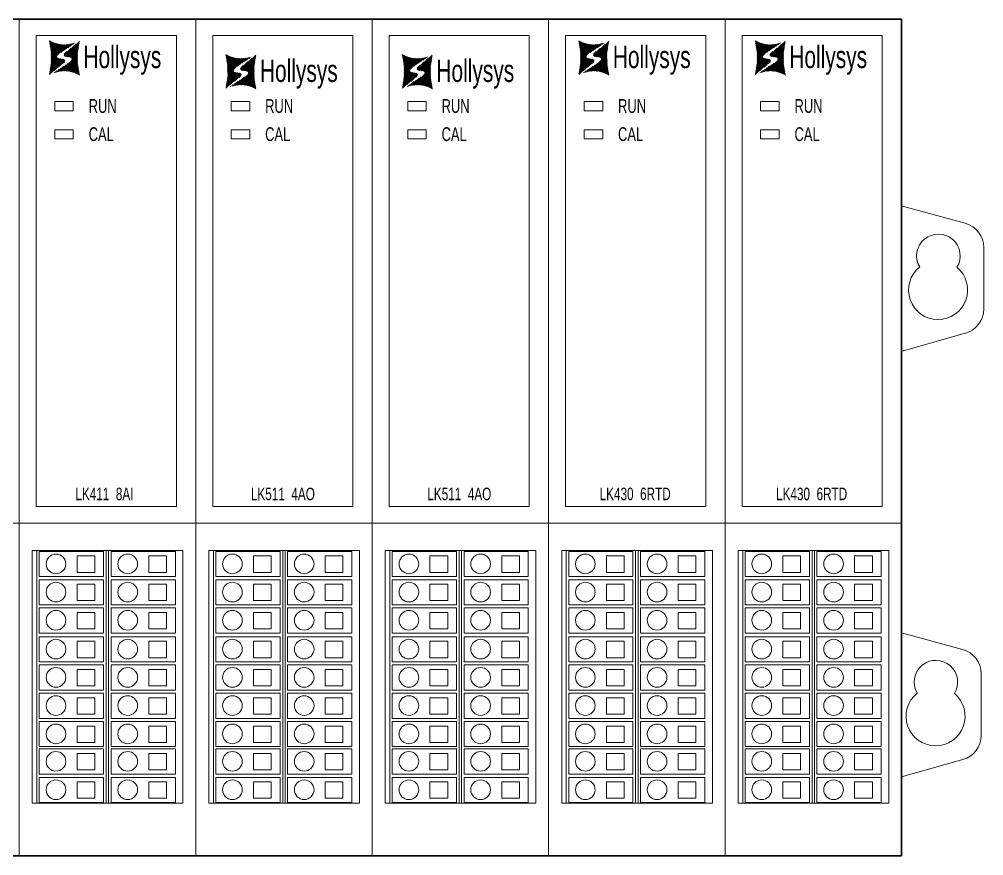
# Model space of a CAD drawing. Header units: millimetres. Extents: x 33157 to 59611, y -29750 to 1750.
# Drawn here: x 58770 to 58961.3, y 752.6 to 918.6 of the extents above; entities that cross this region are included whole.
import ezdxf

# ---------------------------------------------------------------- set-up
doc = ezdxf.new("R2010")
doc.units = ezdxf.units.MM
doc.layers.get('0').update_dxf_attribs({"lineweight": 18})
doc.layers.add('细实线', color=7, linetype='Continuous', lineweight=20)
doc.styles.add('HZ', font='arial.ttf')

# ---------------------------------------------------------------- blocks, each defined once
blk = doc.blocks.new('*X36')
at = {"color": 0}
for p, q in [((54290.43, 885.88), (54292.69, 888.14)), ((54290.5, 885.8), (54293.43, 888.72)), ((54290.61, 885.76), (54293.4, 888.54)), ((54290.74, 885.74), (54293.37, 888.36)), ((54290.88, 885.72), (54293.34, 888.18)), ((54291.01, 885.7), (54293.31, 888)), ((54291.15, 885.69), (54293.28, 887.82)), ((54291.28, 885.67), (54293.26, 887.64)), ((54289.81, 882.83), (54293.08, 886.1)), ((54289.98, 882.85), (54293.08, 885.95)), ((54290.15, 882.87), (54293.08, 885.8)), ((54290.41, 886.01), (54291.82, 887.42)), ((54290.44, 886.2), (54290.95, 886.7)), ((54291.42, 885.65), (54293.23, 887.46)), ((54291.54, 885.63), (54293.2, 887.28)), ((54291.66, 885.59), (54293.17, 887.1)), ((54291.75, 885.53), (54293.14, 886.92)), ((54291.83, 885.46), (54293.11, 886.74)), ((54291.9, 885.38), (54293.08, 886.56)), ((54291.94, 885.27), (54293.08, 886.4)), ((54291.95, 885.12), (54293.08, 886.25)), ((54289.29, 882.76), (54290.33, 883.81)), ((54289.47, 882.8), (54290.79, 884.11)), ((54289.64, 882.82), (54291.25, 884.42)), ((54290.32, 882.88), (54293.08, 885.65)), ((54290.48, 882.89), (54293.08, 885.5)), ((54290.62, 882.88), (54293.08, 885.35)), ((54290.75, 882.87), (54293.09, 885.2)), ((54290.89, 882.85), (54293.09, 885.05)), ((54291.03, 882.84), (54293.09, 884.9)), ((54291.17, 882.83), (54293.09, 884.74)), ((54291.31, 882.82), (54293.09, 884.59)), ((54291.45, 882.8), (54293.09, 884.44)), ((54291.58, 882.78), (54293.09, 884.29)), ((54291.69, 882.74), (54293.11, 884.16)), ((54291.81, 882.71), (54293.13, 884.03)), ((54291.93, 882.68), (54293.15, 883.9)), ((54292.05, 882.64), (54293.17, 883.77)), ((54288.43, 882.51), (54288.5, 882.58)), ((54288.64, 882.57), (54288.96, 882.89)), ((54288.86, 882.64), (54289.41, 883.19)), ((54289.07, 882.7), (54289.87, 883.5)), ((54292.17, 882.61), (54293.2, 883.64)), ((54292.29, 882.58), (54293.22, 883.51)), ((54292.4, 882.54), (54293.24, 883.38)), ((54292.52, 882.51), (54293.26, 883.25)), ((54292.62, 882.46), (54293.28, 883.12)), ((54292.72, 882.41), (54293.31, 882.99)), ((54292.82, 882.36), (54293.33, 882.86)), ((54292.93, 882.31), (54293.35, 882.73)), ((54293.03, 882.26), (54293.37, 882.6)), ((54293.13, 882.21), (54293.39, 882.47)), ((54293.23, 882.16), (54293.42, 882.34)), ((54293.33, 882.1), (54293.44, 882.21)), ((54293.43, 882.05), (54293.46, 882.08))]:
    blk.add_line(p, q, dxfattribs=at)
blk = doc.blocks.new('*X37')
at = {"color": 0}
for p, q in [((54287.47, 888.84), (54287.51, 888.88)), ((54287.49, 888.71), (54287.61, 888.83)), ((54287.52, 888.58), (54287.71, 888.77)), ((54287.54, 888.45), (54287.81, 888.72)), ((54287.56, 888.32), (54287.92, 888.67)), ((54287.58, 888.19), (54288.02, 888.62)), ((54287.6, 888.06), (54288.12, 888.57)), ((54287.63, 887.93), (54288.22, 888.52)), ((54287.65, 887.8), (54288.32, 888.47)), ((54287.67, 887.67), (54288.42, 888.42)), ((54287.69, 887.54), (54288.54, 888.39)), ((54287.71, 887.41), (54288.66, 888.36)), ((54287.74, 887.28), (54288.78, 888.32)), ((54287.76, 887.15), (54288.9, 888.29)), ((54287.78, 887.02), (54289.01, 888.26)), ((54287.8, 886.89), (54289.13, 888.22)), ((54287.82, 886.76), (54289.25, 888.19)), ((54287.84, 886.62), (54289.37, 888.16)), ((54287.84, 886.47), (54289.5, 888.13)), ((54287.84, 886.32), (54289.64, 888.12)), ((54287.84, 886.17), (54289.78, 888.11)), ((54287.84, 886.02), (54289.92, 888.09)), ((54287.84, 885.87), (54290.05, 888.08)), ((54287.84, 885.72), (54290.19, 888.07)), ((54287.84, 885.57), (54290.33, 888.06)), ((54287.84, 885.42), (54290.47, 888.04)), ((54287.85, 884.81), (54291.14, 888.11)), ((54287.85, 884.96), (54290.97, 888.09)), ((54287.85, 885.12), (54290.81, 888.07)), ((54287.85, 885.27), (54290.64, 888.06)), ((54289.75, 886.56), (54291.31, 888.12)), ((54290.21, 886.87), (54291.48, 888.14)), ((54290.66, 887.17), (54291.67, 888.18)), ((54291.12, 887.48), (54291.89, 888.25)), ((54291.58, 887.79), (54292.1, 888.31)), ((54292.04, 888.09), (54292.32, 888.37)), ((54292.5, 888.4), (54292.53, 888.44)), ((54287.85, 884.66), (54288.98, 885.79)), ((54287.5, 882.19), (54290.44, 885.13)), ((54287.53, 882.37), (54290.33, 885.18)), ((54287.56, 882.55), (54290.21, 885.2)), ((54287.58, 882.73), (54290.07, 885.21)), ((54287.61, 882.91), (54289.93, 885.23)), ((54287.64, 883.09), (54289.8, 885.25)), ((54287.67, 883.27), (54289.67, 885.27)), ((54287.7, 883.45), (54289.53, 885.28)), ((54287.73, 883.63), (54289.4, 885.31)), ((54287.75, 883.81), (54289.29, 885.34)), ((54287.78, 883.99), (54289.19, 885.4)), ((54287.81, 884.17), (54289.1, 885.46)), ((54287.84, 884.35), (54289.04, 885.55)), ((54287.85, 884.51), (54288.99, 885.65)), ((54288.36, 882.9), (54290.5, 885.04)), ((54289.23, 883.62), (54290.52, 884.91)), ((54290.1, 884.34), (54290.46, 884.7))]:
    blk.add_line(p, q, dxfattribs=at)
blk = doc.blocks.new('LK430')
at = {"layer": '细实线'}
for points in [[(54281.51, 893.13), (54281.51, 793.13), (54316.51, 793.13), (54316.51, 893.13)], [(54284.88, 889.9), (54284.88, 796.45), (54312.68, 796.45), (54312.68, 889.9)], [(54288.55, 876.78), (54288.55, 874.98), (54292.23, 874.98), (54292.23, 876.78)], [(54288.55, 871.18), (54288.55, 869.38), (54292.23, 869.38), (54292.23, 871.18)]]:
    blk.add_lwpolyline(points, close=True, dxfattribs=at)
at = {"color": 0}
for name in ['*X37', '*X36']:
    blk.add_blockref(name, (0, 0), dxfattribs=at)
at = {"color": 7, "linetype": 'Continuous', "style": 'HZ', "width": 0.67}
for s, height, p in [('Hollysys', 4.432, (54294.24, 883.44)), ('RUN', 2.737, (54295.28, 874.55)), ('CAL', 2.737, (54295.28, 868.96))]:
    blk.add_text(s, height=height, dxfattribs=at).set_placement(p)
at = {"color": 7, "linetype": 'Continuous', "insert": (54291.62, 797.65), "char_height": 2.4883, "width": 20.7228, "attachment_point": 7, "style": 'HZ'}
blk.add_mtext('{\\W0.67;LK430  6RTD}', dxfattribs=at)
blk = doc.blocks.new('*X42')
at = {"color": 0}
for p, q in [((53847.93, 683.13), (53850.19, 685.39)), ((53848, 683.05), (53850.93, 685.97)), ((53848.11, 683.01), (53850.9, 685.79)), ((53848.24, 682.99), (53850.87, 685.61)), ((53848.38, 682.97), (53850.84, 685.43)), ((53848.51, 682.95), (53850.81, 685.25)), ((53848.65, 682.94), (53850.78, 685.07)), ((53848.78, 682.92), (53850.76, 684.89)), ((53847.31, 680.08), (53850.58, 683.35)), ((53847.48, 680.1), (53850.58, 683.2)), ((53847.65, 680.12), (53850.58, 683.05)), ((53847.91, 683.26), (53849.32, 684.67)), ((53847.94, 683.45), (53848.45, 683.95)), ((53848.92, 682.9), (53850.73, 684.71)), ((53849.04, 682.88), (53850.7, 684.53)), ((53849.16, 682.84), (53850.67, 684.35)), ((53849.25, 682.78), (53850.64, 684.17)), ((53849.33, 682.71), (53850.61, 683.99)), ((53849.4, 682.63), (53850.58, 683.81)), ((53849.44, 682.52), (53850.58, 683.65)), ((53849.45, 682.37), (53850.58, 683.5)), ((53846.79, 680.01), (53847.83, 681.06)), ((53846.97, 680.05), (53848.29, 681.36)), ((53847.14, 680.07), (53848.75, 681.67)), ((53847.82, 680.13), (53850.58, 682.9)), ((53847.98, 680.14), (53850.58, 682.75)), ((53848.12, 680.13), (53850.58, 682.6)), ((53848.25, 680.12), (53850.59, 682.45)), ((53848.39, 680.1), (53850.59, 682.3)), ((53848.53, 680.09), (53850.59, 682.15)), ((53848.67, 680.08), (53850.59, 681.99)), ((53848.81, 680.07), (53850.59, 681.84)), ((53848.95, 680.05), (53850.59, 681.69)), ((53849.08, 680.03), (53850.59, 681.54)), ((53849.19, 679.99), (53850.61, 681.41)), ((53849.31, 679.96), (53850.63, 681.28)), ((53849.43, 679.93), (53850.65, 681.15)), ((53849.55, 679.89), (53850.67, 681.02)), ((53845.93, 679.76), (53846, 679.83)), ((53846.14, 679.82), (53846.46, 680.14)), ((53846.36, 679.89), (53846.91, 680.44)), ((53846.57, 679.95), (53847.37, 680.75)), ((53849.67, 679.86), (53850.7, 680.89)), ((53849.79, 679.83), (53850.72, 680.76)), ((53849.9, 679.79), (53850.74, 680.63)), ((53850.02, 679.76), (53850.76, 680.5)), ((53850.12, 679.71), (53850.78, 680.37)), ((53850.22, 679.66), (53850.81, 680.24)), ((53850.32, 679.61), (53850.83, 680.11)), ((53850.43, 679.56), (53850.85, 679.98)), ((53850.53, 679.51), (53850.87, 679.85)), ((53850.63, 679.46), (53850.89, 679.72)), ((53850.73, 679.41), (53850.92, 679.59)), ((53850.83, 679.35), (53850.94, 679.46)), ((53850.93, 679.3), (53850.96, 679.33))]:
    blk.add_line(p, q, dxfattribs=at)
blk = doc.blocks.new('*X43')
at = {"color": 0}
for p, q in [((53844.97, 686.09), (53845.01, 686.13)), ((53844.99, 685.96), (53845.11, 686.08)), ((53845.02, 685.83), (53845.21, 686.03)), ((53845.04, 685.7), (53845.31, 685.97)), ((53845.06, 685.57), (53845.42, 685.92)), ((53845.08, 685.44), (53845.52, 685.87)), ((53845.1, 685.31), (53845.62, 685.82)), ((53845.13, 685.18), (53845.72, 685.77)), ((53845.15, 685.05), (53845.82, 685.72)), ((53845.17, 684.92), (53845.92, 685.67)), ((53845.19, 684.79), (53846.04, 685.64)), ((53845.21, 684.66), (53846.16, 685.61)), ((53845.24, 684.53), (53846.28, 685.57)), ((53845.26, 684.4), (53846.4, 685.54)), ((53845.28, 684.27), (53846.51, 685.51)), ((53845.3, 684.14), (53846.63, 685.47)), ((53845.32, 684.01), (53846.75, 685.44)), ((53845.34, 683.87), (53846.87, 685.41)), ((53845.34, 683.72), (53847, 685.38)), ((53845.34, 683.57), (53847.14, 685.37)), ((53845.34, 683.42), (53847.28, 685.36)), ((53845.34, 683.27), (53847.42, 685.34)), ((53845.34, 683.12), (53847.55, 685.33)), ((53845.34, 682.97), (53847.69, 685.32)), ((53845.34, 682.82), (53847.83, 685.31)), ((53845.34, 682.67), (53847.97, 685.29)), ((53845.35, 682.06), (53848.64, 685.36)), ((53845.35, 682.21), (53848.47, 685.34)), ((53845.35, 682.37), (53848.31, 685.32)), ((53845.35, 682.52), (53848.14, 685.31)), ((53847.25, 683.81), (53848.81, 685.37)), ((53847.71, 684.12), (53848.98, 685.39)), ((53848.16, 684.43), (53849.17, 685.43)), ((53848.62, 684.73), (53849.39, 685.5)), ((53849.08, 685.04), (53849.6, 685.56)), ((53849.54, 685.34), (53849.82, 685.62)), ((53850, 685.65), (53850.03, 685.69)), ((53845.35, 681.91), (53846.48, 683.04)), ((53845, 679.44), (53847.94, 682.38)), ((53845.03, 679.62), (53847.83, 682.43)), ((53845.06, 679.8), (53847.71, 682.45)), ((53845.08, 679.98), (53847.57, 682.46)), ((53845.11, 680.16), (53847.43, 682.48)), ((53845.14, 680.34), (53847.3, 682.5)), ((53845.17, 680.52), (53847.17, 682.52)), ((53845.2, 680.7), (53847.03, 682.53)), ((53845.23, 680.88), (53846.9, 682.56)), ((53845.25, 681.06), (53846.79, 682.59)), ((53845.28, 681.24), (53846.69, 682.65)), ((53845.31, 681.42), (53846.6, 682.71)), ((53845.34, 681.6), (53846.54, 682.8)), ((53845.35, 681.76), (53846.49, 682.9)), ((53845.86, 680.15), (53848, 682.29)), ((53846.73, 680.87), (53848.02, 682.16)), ((53847.6, 681.59), (53847.96, 681.95))]:
    blk.add_line(p, q, dxfattribs=at)
blk = doc.blocks.new('LK511')
at = {"layer": '细实线'}
for points in [[(53839.01, 693.13), (53839.01, 593.13), (53874.01, 593.13), (53874.01, 693.13)], [(53842.38, 689.9), (53842.38, 596.45), (53870.18, 596.45), (53870.18, 689.9)], [(53846.05, 676.78), (53846.05, 674.98), (53849.73, 674.98), (53849.73, 676.78)], [(53846.05, 671.18), (53846.05, 669.38), (53849.73, 669.38), (53849.73, 671.18)]]:
    blk.add_lwpolyline(points, close=True, dxfattribs=at)
at = {"color": 0}
for name in ['*X43', '*X42']:
    blk.add_blockref(name, (0, 0), dxfattribs=at)
at = {"color": 7, "linetype": 'Continuous', "style": 'HZ', "width": 0.67}
for s, height, p in [('Hollysys', 4.432, (53851.74, 680.69)), ('RUN', 2.737, (53852.78, 674.55)), ('CAL', 2.737, (53852.78, 668.96))]:
    blk.add_text(s, height=height, dxfattribs=at).set_placement(p)
at = {"color": 7, "linetype": 'Continuous', "insert": (53849.95, 597.65), "char_height": 2.4883, "width": 18.6242, "attachment_point": 7, "style": 'HZ'}
blk.add_mtext('{\\W0.67;LK511  4AO}', dxfattribs=at)
blk = doc.blocks.new('*X33')
at = {"color": 0}
for p, q in [((53844.97, 888.84), (53845.01, 888.88)), ((53844.99, 888.71), (53845.11, 888.83)), ((53845.02, 888.58), (53845.21, 888.77)), ((53845.04, 888.45), (53845.31, 888.72)), ((53845.06, 888.32), (53845.42, 888.67)), ((53845.08, 888.19), (53845.52, 888.62)), ((53845.1, 888.06), (53845.62, 888.57)), ((53845.13, 887.93), (53845.72, 888.52)), ((53845.15, 887.8), (53845.82, 888.47)), ((53845.17, 887.67), (53845.92, 888.42)), ((53845.19, 887.54), (53846.04, 888.39)), ((53845.21, 887.41), (53846.16, 888.36)), ((53845.24, 887.28), (53846.28, 888.32)), ((53845.26, 887.15), (53846.4, 888.29)), ((53845.28, 887.02), (53846.51, 888.26)), ((53845.3, 886.89), (53846.63, 888.22)), ((53845.32, 886.76), (53846.75, 888.19)), ((53845.34, 886.62), (53846.87, 888.16)), ((53845.34, 886.47), (53847, 888.13)), ((53845.34, 886.32), (53847.14, 888.12)), ((53845.34, 886.17), (53847.28, 888.11)), ((53845.34, 886.02), (53847.42, 888.09)), ((53845.34, 885.87), (53847.55, 888.08)), ((53845.34, 885.72), (53847.69, 888.07)), ((53845.34, 885.57), (53847.83, 888.06)), ((53845.34, 885.42), (53847.97, 888.04)), ((53845.35, 884.81), (53848.64, 888.11)), ((53845.35, 884.96), (53848.47, 888.09)), ((53845.35, 885.12), (53848.31, 888.07)), ((53845.35, 885.27), (53848.14, 888.06)), ((53847.25, 886.56), (53848.81, 888.12)), ((53847.71, 886.87), (53848.98, 888.14)), ((53848.16, 887.17), (53849.17, 888.18)), ((53848.62, 887.48), (53849.39, 888.25)), ((53849.08, 887.79), (53849.6, 888.31)), ((53849.54, 888.09), (53849.82, 888.37)), ((53850, 888.4), (53850.03, 888.44)), ((53845.35, 884.66), (53846.48, 885.79)), ((53845, 882.19), (53847.94, 885.13)), ((53845.03, 882.37), (53847.83, 885.18)), ((53845.06, 882.55), (53847.71, 885.2)), ((53845.08, 882.73), (53847.57, 885.21)), ((53845.11, 882.91), (53847.43, 885.23)), ((53845.14, 883.09), (53847.3, 885.25)), ((53845.17, 883.27), (53847.17, 885.27)), ((53845.2, 883.45), (53847.03, 885.28)), ((53845.23, 883.63), (53846.9, 885.31)), ((53845.25, 883.81), (53846.79, 885.34)), ((53845.28, 883.99), (53846.69, 885.4)), ((53845.31, 884.17), (53846.6, 885.46)), ((53845.34, 884.35), (53846.54, 885.55)), ((53845.35, 884.51), (53846.49, 885.65)), ((53845.86, 882.9), (53848, 885.04)), ((53846.73, 883.62), (53848.02, 884.91)), ((53847.6, 884.34), (53847.96, 884.7))]:
    blk.add_line(p, q, dxfattribs=at)
blk = doc.blocks.new('*X34')
at = {"color": 0}
for p, q in [((53847.93, 885.88), (53850.19, 888.14)), ((53848, 885.8), (53850.93, 888.72)), ((53848.11, 885.76), (53850.9, 888.54)), ((53848.24, 885.74), (53850.87, 888.36)), ((53848.38, 885.72), (53850.84, 888.18)), ((53848.51, 885.7), (53850.81, 888)), ((53848.65, 885.69), (53850.78, 887.82)), ((53848.78, 885.67), (53850.76, 887.64)), ((53847.31, 882.83), (53850.58, 886.1)), ((53847.48, 882.85), (53850.58, 885.95)), ((53847.65, 882.87), (53850.58, 885.8)), ((53847.91, 886.01), (53849.32, 887.42)), ((53847.94, 886.2), (53848.45, 886.7)), ((53848.92, 885.65), (53850.73, 887.46)), ((53849.04, 885.63), (53850.7, 887.28)), ((53849.16, 885.59), (53850.67, 887.1)), ((53849.25, 885.53), (53850.64, 886.92)), ((53849.33, 885.46), (53850.61, 886.74)), ((53849.4, 885.38), (53850.58, 886.56)), ((53849.44, 885.27), (53850.58, 886.4)), ((53849.45, 885.12), (53850.58, 886.25)), ((53846.79, 882.76), (53847.83, 883.81)), ((53846.97, 882.8), (53848.29, 884.11)), ((53847.14, 882.82), (53848.75, 884.42)), ((53847.82, 882.88), (53850.58, 885.65)), ((53847.98, 882.89), (53850.58, 885.5)), ((53848.12, 882.88), (53850.58, 885.35)), ((53848.25, 882.87), (53850.59, 885.2)), ((53848.39, 882.85), (53850.59, 885.05)), ((53848.53, 882.84), (53850.59, 884.9)), ((53848.67, 882.83), (53850.59, 884.74)), ((53848.81, 882.82), (53850.59, 884.59)), ((53848.95, 882.8), (53850.59, 884.44)), ((53849.08, 882.78), (53850.59, 884.29)), ((53849.19, 882.74), (53850.61, 884.16)), ((53849.31, 882.71), (53850.63, 884.03)), ((53849.43, 882.68), (53850.65, 883.9)), ((53849.55, 882.64), (53850.67, 883.77)), ((53845.93, 882.51), (53846, 882.58)), ((53846.14, 882.57), (53846.46, 882.89)), ((53846.36, 882.64), (53846.91, 883.19)), ((53846.57, 882.7), (53847.37, 883.5)), ((53849.67, 882.61), (53850.7, 883.64)), ((53849.79, 882.58), (53850.72, 883.51)), ((53849.9, 882.54), (53850.74, 883.38)), ((53850.02, 882.51), (53850.76, 883.25)), ((53850.12, 882.46), (53850.78, 883.12)), ((53850.22, 882.41), (53850.81, 882.99)), ((53850.32, 882.36), (53850.83, 882.86)), ((53850.43, 882.31), (53850.85, 882.73)), ((53850.53, 882.26), (53850.87, 882.6)), ((53850.63, 882.21), (53850.89, 882.47)), ((53850.73, 882.16), (53850.92, 882.34)), ((53850.83, 882.1), (53850.94, 882.21)), ((53850.93, 882.05), (53850.96, 882.08))]:
    blk.add_line(p, q, dxfattribs=at)
blk = doc.blocks.new('LK411')
at = {"layer": '细实线'}
for points in [[(53839.01, 893.13), (53839.01, 793.13), (53874.01, 793.13), (53874.01, 893.13)], [(53842.38, 889.9), (53842.38, 796.45), (53870.18, 796.45), (53870.18, 889.9)], [(53846.05, 876.78), (53846.05, 874.98), (53849.73, 874.98), (53849.73, 876.78)], [(53846.05, 871.18), (53846.05, 869.38), (53849.73, 869.38), (53849.73, 871.18)]]:
    blk.add_lwpolyline(points, close=True, dxfattribs=at)
at = {"color": 0}
for name in ['*X33', '*X34']:
    blk.add_blockref(name, (0, 0), dxfattribs=at)
at = {"color": 7, "linetype": 'Continuous', "style": 'HZ', "width": 0.67}
for s, height, p in [('Hollysys', 4.432, (53851.74, 883.44)), ('RUN', 2.737, (53852.78, 874.55)), ('CAL', 2.737, (53852.78, 868.96))]:
    blk.add_text(s, height=height, dxfattribs=at).set_placement(p)
at = {"color": 7, "linetype": 'Continuous', "insert": (53850.14, 797.65), "char_height": 2.4883, "width": 16.72, "attachment_point": 7, "style": 'HZ'}
blk.add_mtext('{\\W0.67;LK411  8AI}', dxfattribs=at)

msp = doc.modelspace()

# ---------------------------------------------------------------- linework, layer by layer
for p, q in [((58769.97, 918.64), (58769.97, 752.64)), ((58804.97, 918.64), (58804.97, 752.64)), ((58804.97, 918.64), (58804.97, 752.64)), ((58839.97, 918.64), (58839.97, 752.64)), ((58874.97, 918.64), (58874.97, 752.64)), ((58874.97, 918.64), (58874.97, 752.64)), ((58909.97, 918.64), (58909.97, 752.64)), ((58957.58, 878.15), (58944.88, 881.61)), ((58961.27, 861.13), (58961.27, 873.33)), ((58957.62, 856.31), (58944.88, 852.72)), ((58945.27, 852.88), (58945.42, 852.88)), ((58559.97, 818.64), (58944.97, 818.64)), ((58773.47, 813.23), (58773.47, 763.09)), ((58773.47, 813.23), (58787.22, 813.23)), ((58787.22, 813.23), (58800.96, 813.23)), ((58787.22, 813.23), (58787.22, 763.09)), ((58787.7, 813.23), (58787.7, 763.09)), ((58808.47, 813.23), (58808.47, 763.09)), ((58808.47, 813.23), (58822.22, 813.23)), ((58822.22, 813.23), (58835.96, 813.23)), ((58822.22, 813.23), (58822.22, 763.09)), ((58822.7, 813.23), (58822.7, 763.09)), ((58843.47, 813.23), (58843.47, 763.09)), ((58843.47, 813.23), (58857.22, 813.23)), ((58857.22, 813.23), (58870.96, 813.23)), ((58857.22, 813.23), (58857.22, 763.09)), ((58857.7, 813.23), (58857.7, 763.09)), ((58878.47, 813.23), (58878.47, 763.09)), ((58878.47, 813.23), (58892.22, 813.23)), ((58892.22, 813.23), (58905.96, 813.23)), ((58892.22, 813.23), (58892.22, 763.09)), ((58892.7, 813.23), (58892.7, 763.09)), ((58913.47, 813.23), (58913.47, 763.09)), ((58913.47, 813.23), (58927.22, 813.23)), ((58927.22, 813.23), (58940.96, 813.23)), ((58927.22, 813.23), (58927.22, 763.09)), ((58927.7, 813.23), (58927.7, 763.09)), ((58957.08, 793.56), (58944.97, 796.87)), ((58960.77, 776.54), (58960.77, 788.74)), ((58957.12, 771.73), (58944.97, 768.31))]:
    msp.add_line(p, q)
at = {"lineweight": 30}
msp.add_line((58944.97, 918.64), (58944.97, 752.64), dxfattribs=at)
msp.add_lwpolyline([(58944.97, 918.64), (58559.97, 918.64), (58559.97, 752.64), (58944.97, 752.64)], dxfattribs=at)
for points in [[(58772.56, 813.23), (58772.56, 763.09), (58802.44, 763.09), (58802.44, 813.23)], [(58773.95, 813.02), (58773.95, 808.02), (58786.7, 808.02), (58786.7, 813.02)], [(58788.19, 813.02), (58788.19, 808.02), (58800.93, 808.02), (58800.93, 813.02)], [(58807.56, 813.23), (58807.56, 763.09), (58837.44, 763.09), (58837.44, 813.23)], [(58808.95, 813.02), (58808.95, 808.02), (58821.7, 808.02), (58821.7, 813.02)], [(58823.19, 813.02), (58823.19, 808.02), (58835.93, 808.02), (58835.93, 813.02)], [(58842.56, 813.23), (58842.56, 763.09), (58872.44, 763.09), (58872.44, 813.23)], [(58843.95, 813.02), (58843.95, 808.02), (58856.7, 808.02), (58856.7, 813.02)], [(58858.19, 813.02), (58858.19, 808.02), (58870.93, 808.02), (58870.93, 813.02)], [(58877.56, 813.23), (58877.56, 763.09), (58907.44, 763.09), (58907.44, 813.23)], [(58878.95, 813.02), (58878.95, 808.02), (58891.7, 808.02), (58891.7, 813.02)], [(58893.19, 813.02), (58893.19, 808.02), (58905.93, 808.02), (58905.93, 813.02)], [(58912.56, 813.23), (58912.56, 763.09), (58942.44, 763.09), (58942.44, 813.23)], [(58913.95, 813.02), (58913.95, 808.02), (58926.7, 808.02), (58926.7, 813.02)], [(58928.19, 813.02), (58928.19, 808.02), (58940.93, 808.02), (58940.93, 813.02)], [(58781.43, 812.12), (58781.43, 808.87), (58784.95, 808.87), (58784.95, 812.12)], [(58795.66, 812.12), (58795.66, 808.87), (58799.18, 808.87), (58799.18, 812.12)], [(58816.43, 812.12), (58816.43, 808.87), (58819.95, 808.87), (58819.95, 812.12)], [(58830.66, 812.12), (58830.66, 808.87), (58834.18, 808.87), (58834.18, 812.12)], [(58851.43, 812.12), (58851.43, 808.87), (58854.95, 808.87), (58854.95, 812.12)], [(58865.66, 812.12), (58865.66, 808.87), (58869.18, 808.87), (58869.18, 812.12)], [(58886.43, 812.12), (58886.43, 808.87), (58889.95, 808.87), (58889.95, 812.12)], [(58900.66, 812.12), (58900.66, 808.87), (58904.18, 808.87), (58904.18, 812.12)], [(58921.43, 812.12), (58921.43, 808.87), (58924.95, 808.87), (58924.95, 812.12)], [(58935.66, 812.12), (58935.66, 808.87), (58939.18, 808.87), (58939.18, 812.12)], [(58773.95, 807.42), (58773.95, 802.42), (58786.7, 802.42), (58786.7, 807.42)], [(58788.19, 807.42), (58788.19, 802.42), (58800.93, 802.42), (58800.93, 807.42)], [(58808.95, 807.42), (58808.95, 802.42), (58821.7, 802.42), (58821.7, 807.42)], [(58823.19, 807.42), (58823.19, 802.42), (58835.93, 802.42), (58835.93, 807.42)], [(58843.95, 807.42), (58843.95, 802.42), (58856.7, 802.42), (58856.7, 807.42)], [(58858.19, 807.42), (58858.19, 802.42), (58870.93, 802.42), (58870.93, 807.42)], [(58878.95, 807.42), (58878.95, 802.42), (58891.7, 802.42), (58891.7, 807.42)], [(58893.19, 807.42), (58893.19, 802.42), (58905.93, 802.42), (58905.93, 807.42)], [(58913.95, 807.42), (58913.95, 802.42), (58926.7, 802.42), (58926.7, 807.42)], [(58928.19, 807.42), (58928.19, 802.42), (58940.93, 802.42), (58940.93, 807.42)], [(58781.43, 806.52), (58781.43, 803.27), (58784.95, 803.27), (58784.95, 806.52)], [(58795.66, 806.52), (58795.66, 803.27), (58799.18, 803.27), (58799.18, 806.52)], [(58816.43, 806.52), (58816.43, 803.27), (58819.95, 803.27), (58819.95, 806.52)], [(58830.66, 806.52), (58830.66, 803.27), (58834.18, 803.27), (58834.18, 806.52)], [(58851.43, 806.52), (58851.43, 803.27), (58854.95, 803.27), (58854.95, 806.52)], [(58865.66, 806.52), (58865.66, 803.27), (58869.18, 803.27), (58869.18, 806.52)], [(58886.43, 806.52), (58886.43, 803.27), (58889.95, 803.27), (58889.95, 806.52)], [(58900.66, 806.52), (58900.66, 803.27), (58904.18, 803.27), (58904.18, 806.52)], [(58921.43, 806.52), (58921.43, 803.27), (58924.95, 803.27), (58924.95, 806.52)], [(58935.66, 806.52), (58935.66, 803.27), (58939.18, 803.27), (58939.18, 806.52)], [(58773.95, 801.82), (58773.95, 796.82), (58786.7, 796.82), (58786.7, 801.82)], [(58788.19, 801.82), (58788.19, 796.82), (58800.93, 796.82), (58800.93, 801.82)], [(58808.95, 801.82), (58808.95, 796.82), (58821.7, 796.82), (58821.7, 801.82)], [(58823.19, 801.82), (58823.19, 796.82), (58835.93, 796.82), (58835.93, 801.82)], [(58843.95, 801.82), (58843.95, 796.82), (58856.7, 796.82), (58856.7, 801.82)], [(58858.19, 801.82), (58858.19, 796.82), (58870.93, 796.82), (58870.93, 801.82)], [(58878.95, 801.82), (58878.95, 796.82), (58891.7, 796.82), (58891.7, 801.82)], [(58893.19, 801.82), (58893.19, 796.82), (58905.93, 796.82), (58905.93, 801.82)], [(58913.95, 801.82), (58913.95, 796.82), (58926.7, 796.82), (58926.7, 801.82)], [(58928.19, 801.82), (58928.19, 796.82), (58940.93, 796.82), (58940.93, 801.82)], [(58781.43, 800.93), (58781.43, 797.67), (58784.95, 797.67), (58784.95, 800.93)], [(58795.66, 800.93), (58795.66, 797.67), (58799.18, 797.67), (58799.18, 800.93)], [(58816.43, 800.93), (58816.43, 797.67), (58819.95, 797.67), (58819.95, 800.93)], [(58830.66, 800.93), (58830.66, 797.67), (58834.18, 797.67), (58834.18, 800.93)], [(58851.43, 800.93), (58851.43, 797.67), (58854.95, 797.67), (58854.95, 800.93)], [(58865.66, 800.93), (58865.66, 797.67), (58869.18, 797.67), (58869.18, 800.93)], [(58886.43, 800.93), (58886.43, 797.67), (58889.95, 797.67), (58889.95, 800.93)], [(58900.66, 800.93), (58900.66, 797.67), (58904.18, 797.67), (58904.18, 800.93)], [(58921.43, 800.93), (58921.43, 797.67), (58924.95, 797.67), (58924.95, 800.93)], [(58935.66, 800.93), (58935.66, 797.67), (58939.18, 797.67), (58939.18, 800.93)], [(58773.95, 796.09), (58773.95, 791.09), (58786.7, 791.09), (58786.7, 796.09)], [(58788.19, 796.09), (58788.19, 791.09), (58800.93, 791.09), (58800.93, 796.09)], [(58808.95, 796.09), (58808.95, 791.09), (58821.7, 791.09), (58821.7, 796.09)], [(58823.19, 796.09), (58823.19, 791.09), (58835.93, 791.09), (58835.93, 796.09)], [(58843.95, 796.09), (58843.95, 791.09), (58856.7, 791.09), (58856.7, 796.09)], [(58858.19, 796.09), (58858.19, 791.09), (58870.93, 791.09), (58870.93, 796.09)], [(58878.95, 796.09), (58878.95, 791.09), (58891.7, 791.09), (58891.7, 796.09)], [(58893.19, 796.09), (58893.19, 791.09), (58905.93, 791.09), (58905.93, 796.09)], [(58913.95, 796.09), (58913.95, 791.09), (58926.7, 791.09), (58926.7, 796.09)], [(58928.19, 796.09), (58928.19, 791.09), (58940.93, 791.09), (58940.93, 796.09)], [(58781.43, 795.2), (58781.43, 791.94), (58784.95, 791.94), (58784.95, 795.2)], [(58795.66, 795.2), (58795.66, 791.94), (58799.18, 791.94), (58799.18, 795.2)], [(58816.43, 795.2), (58816.43, 791.94), (58819.95, 791.94), (58819.95, 795.2)], [(58830.66, 795.2), (58830.66, 791.94), (58834.18, 791.94), (58834.18, 795.2)], [(58851.43, 795.2), (58851.43, 791.94), (58854.95, 791.94), (58854.95, 795.2)], [(58865.66, 795.2), (58865.66, 791.94), (58869.18, 791.94), (58869.18, 795.2)], [(58886.43, 795.2), (58886.43, 791.94), (58889.95, 791.94), (58889.95, 795.2)], [(58900.66, 795.2), (58900.66, 791.94), (58904.18, 791.94), (58904.18, 795.2)], [(58921.43, 795.2), (58921.43, 791.94), (58924.95, 791.94), (58924.95, 795.2)], [(58935.66, 795.2), (58935.66, 791.94), (58939.18, 791.94), (58939.18, 795.2)], [(58773.95, 790.49), (58773.95, 785.49), (58786.7, 785.49), (58786.7, 790.49)], [(58788.19, 790.49), (58788.19, 785.49), (58800.93, 785.49), (58800.93, 790.49)], [(58808.95, 790.49), (58808.95, 785.49), (58821.7, 785.49), (58821.7, 790.49)], [(58823.19, 790.49), (58823.19, 785.49), (58835.93, 785.49), (58835.93, 790.49)], [(58843.95, 790.49), (58843.95, 785.49), (58856.7, 785.49), (58856.7, 790.49)], [(58858.19, 790.49), (58858.19, 785.49), (58870.93, 785.49), (58870.93, 790.49)], [(58878.95, 790.49), (58878.95, 785.49), (58891.7, 785.49), (58891.7, 790.49)], [(58893.19, 790.49), (58893.19, 785.49), (58905.93, 785.49), (58905.93, 790.49)], [(58913.95, 790.49), (58913.95, 785.49), (58926.7, 785.49), (58926.7, 790.49)], [(58928.19, 790.49), (58928.19, 785.49), (58940.93, 785.49), (58940.93, 790.49)], [(58781.43, 789.6), (58781.43, 786.34), (58784.95, 786.34), (58784.95, 789.6)], [(58795.66, 789.6), (58795.66, 786.34), (58799.18, 786.34), (58799.18, 789.6)], [(58816.43, 789.6), (58816.43, 786.34), (58819.95, 786.34), (58819.95, 789.6)], [(58830.66, 789.6), (58830.66, 786.34), (58834.18, 786.34), (58834.18, 789.6)], [(58851.43, 789.6), (58851.43, 786.34), (58854.95, 786.34), (58854.95, 789.6)], [(58865.66, 789.6), (58865.66, 786.34), (58869.18, 786.34), (58869.18, 789.6)], [(58886.43, 789.6), (58886.43, 786.34), (58889.95, 786.34), (58889.95, 789.6)], [(58900.66, 789.6), (58900.66, 786.34), (58904.18, 786.34), (58904.18, 789.6)], [(58921.43, 789.6), (58921.43, 786.34), (58924.95, 786.34), (58924.95, 789.6)], [(58935.66, 789.6), (58935.66, 786.34), (58939.18, 786.34), (58939.18, 789.6)], [(58773.95, 784.89), (58773.95, 779.89), (58786.7, 779.89), (58786.7, 784.89)], [(58788.19, 784.89), (58788.19, 779.89), (58800.93, 779.89), (58800.93, 784.89)], [(58808.95, 784.89), (58808.95, 779.89), (58821.7, 779.89), (58821.7, 784.89)], [(58823.19, 784.89), (58823.19, 779.89), (58835.93, 779.89), (58835.93, 784.89)], [(58843.95, 784.89), (58843.95, 779.89), (58856.7, 779.89), (58856.7, 784.89)], [(58858.19, 784.89), (58858.19, 779.89), (58870.93, 779.89), (58870.93, 784.89)], [(58878.95, 784.89), (58878.95, 779.89), (58891.7, 779.89), (58891.7, 784.89)], [(58893.19, 784.89), (58893.19, 779.89), (58905.93, 779.89), (58905.93, 784.89)], [(58913.95, 784.89), (58913.95, 779.89), (58926.7, 779.89), (58926.7, 784.89)], [(58928.19, 784.89), (58928.19, 779.89), (58940.93, 779.89), (58940.93, 784.89)], [(58781.43, 784), (58781.43, 780.74), (58784.95, 780.74), (58784.95, 784)], [(58795.66, 784), (58795.66, 780.74), (58799.18, 780.74), (58799.18, 784)], [(58816.43, 784), (58816.43, 780.74), (58819.95, 780.74), (58819.95, 784)], [(58830.66, 784), (58830.66, 780.74), (58834.18, 780.74), (58834.18, 784)], [(58851.43, 784), (58851.43, 780.74), (58854.95, 780.74), (58854.95, 784)], [(58865.66, 784), (58865.66, 780.74), (58869.18, 780.74), (58869.18, 784)], [(58886.43, 784), (58886.43, 780.74), (58889.95, 780.74), (58889.95, 784)], [(58900.66, 784), (58900.66, 780.74), (58904.18, 780.74), (58904.18, 784)], [(58921.43, 784), (58921.43, 780.74), (58924.95, 780.74), (58924.95, 784)], [(58935.66, 784), (58935.66, 780.74), (58939.18, 780.74), (58939.18, 784)], [(58773.95, 779.28), (58773.95, 774.28), (58786.7, 774.28), (58786.7, 779.28)], [(58788.19, 779.28), (58788.19, 774.28), (58800.93, 774.28), (58800.93, 779.28)], [(58808.95, 779.28), (58808.95, 774.28), (58821.7, 774.28), (58821.7, 779.28)], [(58823.19, 779.28), (58823.19, 774.28), (58835.93, 774.28), (58835.93, 779.28)], [(58843.95, 779.28), (58843.95, 774.28), (58856.7, 774.28), (58856.7, 779.28)], [(58858.19, 779.28), (58858.19, 774.28), (58870.93, 774.28), (58870.93, 779.28)], [(58878.95, 779.28), (58878.95, 774.28), (58891.7, 774.28), (58891.7, 779.28)], [(58893.19, 779.28), (58893.19, 774.28), (58905.93, 774.28), (58905.93, 779.28)], [(58913.95, 779.28), (58913.95, 774.28), (58926.7, 774.28), (58926.7, 779.28)], [(58928.19, 779.28), (58928.19, 774.28), (58940.93, 774.28), (58940.93, 779.28)], [(58781.43, 778.38), (58781.43, 775.13), (58784.95, 775.13), (58784.95, 778.38)], [(58795.66, 778.38), (58795.66, 775.13), (58799.18, 775.13), (58799.18, 778.38)], [(58816.43, 778.38), (58816.43, 775.13), (58819.95, 775.13), (58819.95, 778.38)], [(58830.66, 778.38), (58830.66, 775.13), (58834.18, 775.13), (58834.18, 778.38)], [(58851.43, 778.38), (58851.43, 775.13), (58854.95, 775.13), (58854.95, 778.38)], [(58865.66, 778.38), (58865.66, 775.13), (58869.18, 775.13), (58869.18, 778.38)], [(58886.43, 778.38), (58886.43, 775.13), (58889.95, 775.13), (58889.95, 778.38)], [(58900.66, 778.38), (58900.66, 775.13), (58904.18, 775.13), (58904.18, 778.38)], [(58921.43, 778.38), (58921.43, 775.13), (58924.95, 775.13), (58924.95, 778.38)], [(58935.66, 778.38), (58935.66, 775.13), (58939.18, 775.13), (58939.18, 778.38)], [(58773.95, 773.82), (58773.95, 768.82), (58786.7, 768.82), (58786.7, 773.82)], [(58781.43, 772.92), (58781.43, 769.66), (58784.95, 769.66), (58784.95, 772.92)], [(58788.19, 773.82), (58788.19, 768.82), (58800.93, 768.82), (58800.93, 773.82)], [(58795.66, 772.92), (58795.66, 769.66), (58799.18, 769.66), (58799.18, 772.92)], [(58808.95, 773.82), (58808.95, 768.82), (58821.7, 768.82), (58821.7, 773.82)], [(58816.43, 772.92), (58816.43, 769.66), (58819.95, 769.66), (58819.95, 772.92)], [(58823.19, 773.82), (58823.19, 768.82), (58835.93, 768.82), (58835.93, 773.82)], [(58830.66, 772.92), (58830.66, 769.66), (58834.18, 769.66), (58834.18, 772.92)], [(58843.95, 773.82), (58843.95, 768.82), (58856.7, 768.82), (58856.7, 773.82)], [(58851.43, 772.92), (58851.43, 769.66), (58854.95, 769.66), (58854.95, 772.92)], [(58858.19, 773.82), (58858.19, 768.82), (58870.93, 768.82), (58870.93, 773.82)], [(58865.66, 772.92), (58865.66, 769.66), (58869.18, 769.66), (58869.18, 772.92)], [(58878.95, 773.82), (58878.95, 768.82), (58891.7, 768.82), (58891.7, 773.82)], [(58886.43, 772.92), (58886.43, 769.66), (58889.95, 769.66), (58889.95, 772.92)], [(58893.19, 773.82), (58893.19, 768.82), (58905.93, 768.82), (58905.93, 773.82)], [(58900.66, 772.92), (58900.66, 769.66), (58904.18, 769.66), (58904.18, 772.92)], [(58913.95, 773.82), (58913.95, 768.82), (58926.7, 768.82), (58926.7, 773.82)], [(58921.43, 772.92), (58921.43, 769.66), (58924.95, 769.66), (58924.95, 772.92)], [(58928.19, 773.82), (58928.19, 768.82), (58940.93, 768.82), (58940.93, 773.82)], [(58935.66, 772.92), (58935.66, 769.66), (58939.18, 769.66), (58939.18, 772.92)], [(58773.95, 768.19), (58773.95, 763.19), (58786.7, 763.19), (58786.7, 768.19)], [(58781.43, 767.29), (58781.43, 764.04), (58784.95, 764.04), (58784.95, 767.29)], [(58788.19, 768.19), (58788.19, 763.19), (58800.93, 763.19), (58800.93, 768.19)], [(58795.66, 767.29), (58795.66, 764.04), (58799.18, 764.04), (58799.18, 767.29)], [(58808.95, 768.19), (58808.95, 763.19), (58821.7, 763.19), (58821.7, 768.19)], [(58816.43, 767.29), (58816.43, 764.04), (58819.95, 764.04), (58819.95, 767.29)], [(58823.19, 768.19), (58823.19, 763.19), (58835.93, 763.19), (58835.93, 768.19)], [(58830.66, 767.29), (58830.66, 764.04), (58834.18, 764.04), (58834.18, 767.29)], [(58843.95, 768.19), (58843.95, 763.19), (58856.7, 763.19), (58856.7, 768.19)], [(58851.43, 767.29), (58851.43, 764.04), (58854.95, 764.04), (58854.95, 767.29)], [(58858.19, 768.19), (58858.19, 763.19), (58870.93, 763.19), (58870.93, 768.19)], [(58865.66, 767.29), (58865.66, 764.04), (58869.18, 764.04), (58869.18, 767.29)], [(58878.95, 768.19), (58878.95, 763.19), (58891.7, 763.19), (58891.7, 768.19)], [(58886.43, 767.29), (58886.43, 764.04), (58889.95, 764.04), (58889.95, 767.29)], [(58893.19, 768.19), (58893.19, 763.19), (58905.93, 763.19), (58905.93, 768.19)], [(58900.66, 767.29), (58900.66, 764.04), (58904.18, 764.04), (58904.18, 767.29)], [(58913.95, 768.19), (58913.95, 763.19), (58926.7, 763.19), (58926.7, 768.19)], [(58921.43, 767.29), (58921.43, 764.04), (58924.95, 764.04), (58924.95, 767.29)], [(58928.19, 768.19), (58928.19, 763.19), (58940.93, 763.19), (58940.93, 768.19)], [(58935.66, 767.29), (58935.66, 764.04), (58939.18, 764.04), (58939.18, 767.29)]]:
    msp.add_lwpolyline(points, close=True)
for centre in [(58777.25, 810.56), (58791.48, 810.56), (58812.25, 810.56), (58826.48, 810.56), (58847.25, 810.56), (58861.48, 810.56), (58882.25, 810.56), (58896.48, 810.56), (58917.25, 810.56), (58931.48, 810.56), (58777.25, 804.96), (58791.48, 804.96), (58812.25, 804.96), (58826.48, 804.96), (58847.25, 804.96), (58861.48, 804.96), (58882.25, 804.96), (58896.48, 804.96), (58917.25, 804.96), (58931.48, 804.96), (58777.25, 799.36), (58791.48, 799.36), (58812.25, 799.36), (58826.48, 799.36), (58847.25, 799.36), (58861.48, 799.36), (58882.25, 799.36), (58896.48, 799.36), (58917.25, 799.36), (58931.48, 799.36), (58777.25, 793.63), (58791.48, 793.63), (58812.25, 793.63), (58826.48, 793.63), (58847.25, 793.63), (58861.48, 793.63), (58882.25, 793.63), (58896.48, 793.63), (58917.25, 793.63), (58931.48, 793.63), (58777.25, 788.03), (58791.48, 788.03), (58812.25, 788.03), (58826.48, 788.03), (58847.25, 788.03), (58861.48, 788.03), (58882.25, 788.03), (58896.48, 788.03), (58917.25, 788.03), (58931.48, 788.03), (58777.25, 782.43), (58791.48, 782.43), (58812.25, 782.43), (58826.48, 782.43), (58847.25, 782.43), (58861.48, 782.43), (58882.25, 782.43), (58896.48, 782.43), (58917.25, 782.43), (58931.48, 782.43), (58777.25, 776.82), (58791.48, 776.82), (58812.25, 776.82), (58826.48, 776.82), (58847.25, 776.82), (58861.48, 776.82), (58882.25, 776.82), (58896.48, 776.82), (58917.25, 776.82), (58931.48, 776.82), (58777.25, 771.36), (58791.48, 771.36), (58812.25, 771.36), (58826.48, 771.36), (58847.25, 771.36), (58861.48, 771.36), (58882.25, 771.36), (58896.48, 771.36), (58917.25, 771.36), (58931.48, 771.36), (58777.25, 765.73), (58791.48, 765.73), (58812.25, 765.73), (58826.48, 765.73), (58847.25, 765.73), (58861.48, 765.73), (58882.25, 765.73), (58896.48, 765.73), (58917.25, 765.73), (58931.48, 765.73)]:
    msp.add_circle(centre, 1.95)
for centre, radius, start, end in [((58956.27, 873.33), 5, 0, 74.7449), ((58952.28, 871.68), 4.32, 328.3, 210.6524), ((58952.22, 864.9), 5.86, 128.6083, 50.3442), ((58956.27, 861.13), 5, 285.7247, 0), ((58955.77, 788.74), 5, 0, 74.7449), ((58951.78, 787.09), 4.32, 328.3, 210.6524), ((58951.72, 780.31), 5.86, 128.6083, 50.3442), ((58955.77, 776.54), 5, 285.7247, 0)]:
    msp.add_arc(centre, radius, start, end)
at = {"layer": '细实线'}
for points in [[(58804.97, 918.64), (58804.97, 818.64), (58839.97, 818.64), (58839.97, 918.64)], [(58808.34, 915.41), (58808.34, 821.96), (58836.14, 821.96), (58836.14, 915.41)], [(58812.01, 902.29), (58812.01, 900.48), (58815.69, 900.48), (58815.69, 902.29)], [(58812.01, 896.69), (58812.01, 894.89), (58815.69, 894.89), (58815.69, 896.69)]]:
    msp.add_lwpolyline(points, close=True, dxfattribs=at)

# ---------------------------------------------------------------- block references
at = {"color": 0}
for name in ['*X43', '*X42']:
    msp.add_blockref(name, (4965.96, 225.51), dxfattribs=at)
at = {"layer": '细实线'}
for name, p in [('LK411', (4895.96, 25.51)), ('LK411', (4930.96, 25.51)), ('LK511', (5000.96, 225.51)), ('LK430', (4593.46, 25.51)), ('LK430', (4628.46, 25.51))]:
    msp.add_blockref(name, p, dxfattribs=at)

# ---------------------------------------------------------------- texts
at = {"color": 7, "linetype": 'Continuous', "style": 'HZ', "width": 0.67}
for s, height, p in [('Hollysys', 4.432, (58817.7, 906.2)), ('RUN', 2.737, (58818.74, 900.06)), ('CAL', 2.737, (58818.74, 894.47))]:
    msp.add_text(s, height=height, dxfattribs=at).set_placement(p)
at = {"color": 7, "linetype": 'Continuous', "insert": (58815.91, 823.15), "char_height": 2.4883, "width": 18.6242, "attachment_point": 7, "style": 'HZ'}
msp.add_mtext('{\\W0.67;LK511  4AO}', dxfattribs=at)

doc.saveas('drawing.dxf')
